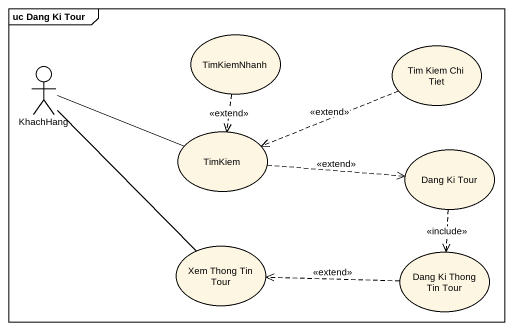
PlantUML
@startuml
mainframe uc Dang Ki Tour
usecase TimKiemNhanh
actor KhachHang
usecase "Tim Kiem Chi Tiet" as Tim_Kiem_Chi_Tiet
usecase TimKiem
usecase "Dang Ki Tour" as Dang_Ki_Tour
usecase "Xem Thong Tin Tour" as Xem_Thong_Tin_Tour
usecase "Dang Ki Thong Tin Tour" as Dang_Ki_Thong_Tin_Tour
TimKiemNhanh ..> TimKiem : <<extend>>
KhachHang -right- TimKiem
KhachHang -- Xem_Thong_Tin_Tour
Tim_Kiem_Chi_Tiet .left.> TimKiem : <<extend>>
TimKiem .right.> Dang_Ki_Tour : <<extend>>
Dang_Ki_Tour ..> Dang_Ki_Thong_Tin_Tour : <<include>>
Dang_Ki_Thong_Tin_Tour .left.> Xem_Thong_Tin_Tour : <<extend>>
@enduml
